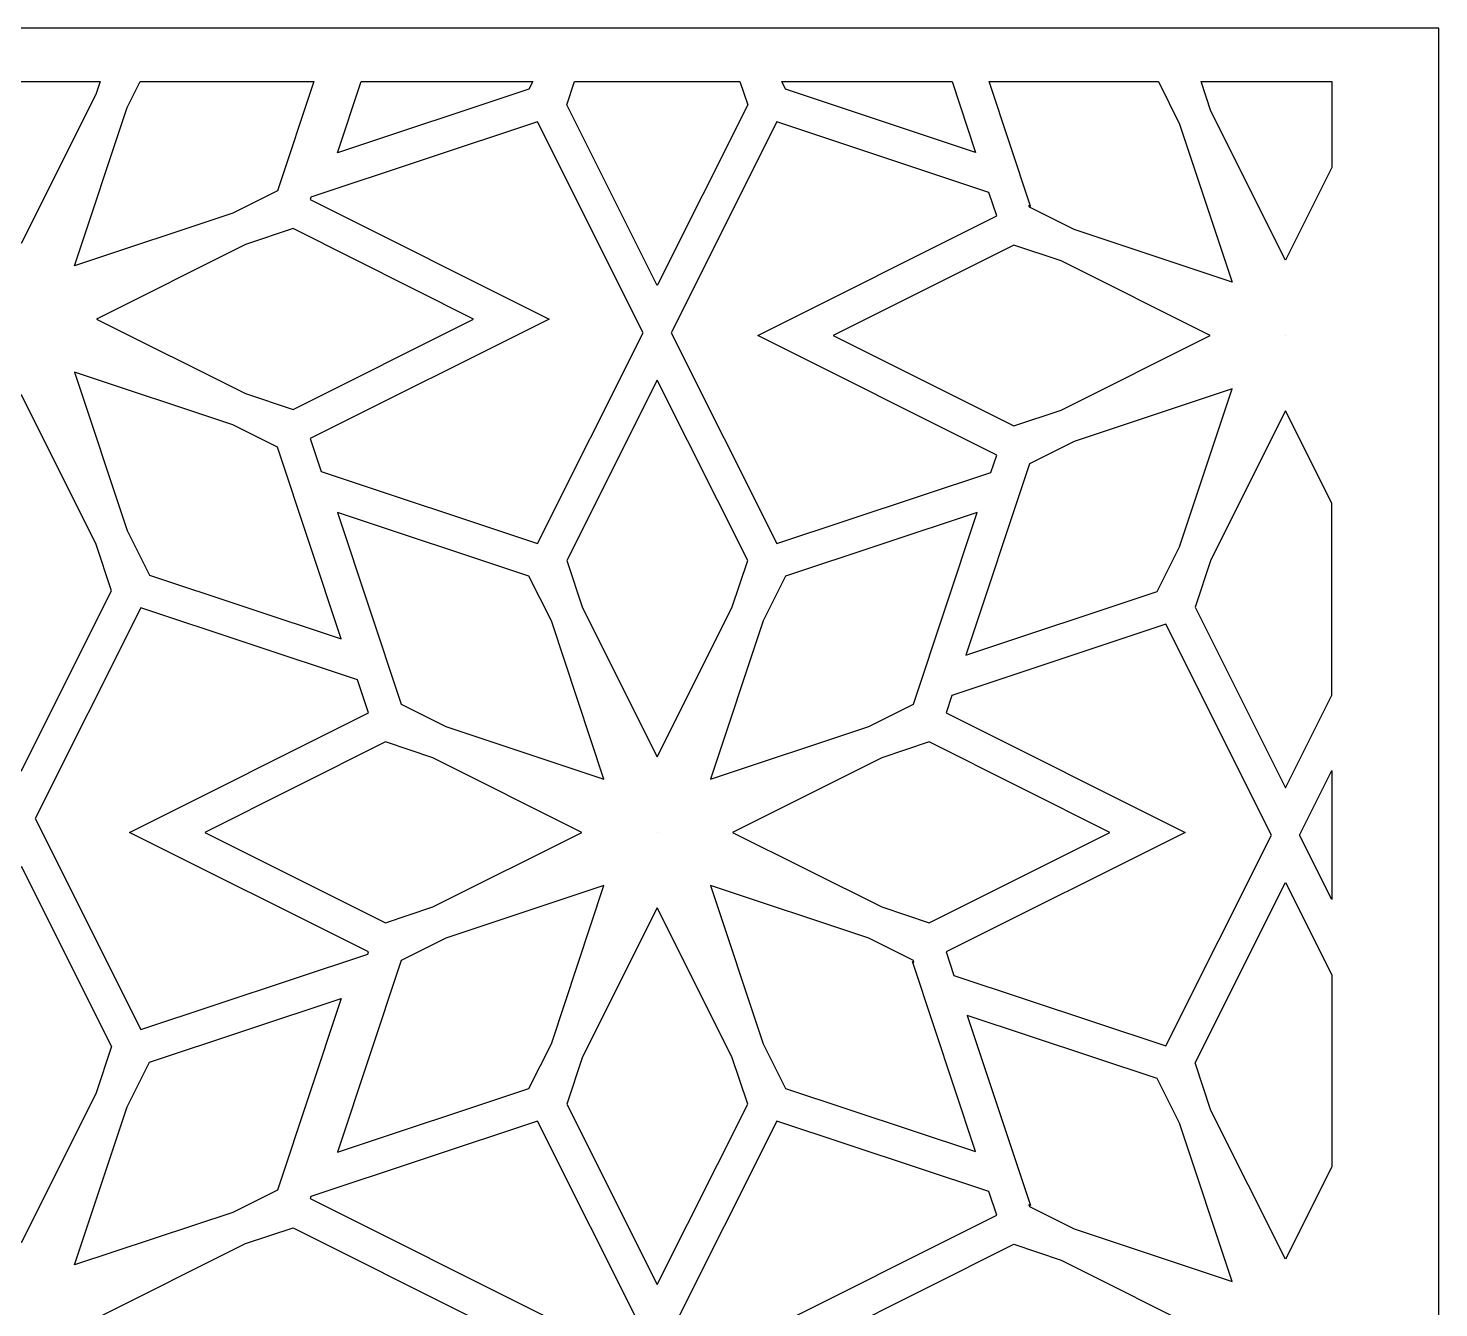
# Model space of a CAD drawing. Header units: centimetres. Extents: x -9.9 to 5.1, y -1.5 to 12.
# Drawn here: x 1.566 to 5.081, y 8.799 to 11.988 of the extents above; entities that cross this region are included whole.
import ezdxf

# ---------------------------------------------------------------- set-up
doc = ezdxf.new("R2010")
doc.units = ezdxf.units.CM
doc.header["$MEASUREMENT"] = 0
doc.layers.add('layer 1', color=7, linetype='Continuous')

msp = doc.modelspace()

# ---------------------------------------------------------------- linework, layer by layer
at = {"layer": 'layer 1', "color": 242}
for points, knots in [([(-1.97527, -1.50302), (-1.97527, -1.50302), (-1.97527, -1.40247), (-1.97527, -1.40247), (-1.97527, -1.40247), (-1.97527, -1.40247), (-1.97527, -1.28287), (-1.97527, -1.28287), (-1.97527, -1.28287), (-1.97527, -1.28287), (-1.97527, -1.09513), (-1.97527, -1.09513), (-1.97527, -1.09513), (-1.97527, -1.09513), (-1.97527, -0.97553), (-1.97527, -0.97553), (-1.97527, -0.97553), (-1.97527, -0.97553), (-1.97527, -0.53225), (-1.97527, -0.53225), (-1.97527, -0.53225), (-1.97527, -0.53225), (-1.97527, -0.4436), (-1.97527, -0.4436), (-1.97527, -0.4436), (-1.97527, -0.4436), (-1.97527, 0.00048), (-1.97527, 0.00048), (-1.97527, 0.00048), (-1.97527, 0.00048), (-1.97527, 0.12554), (-1.97527, 0.12554), (-1.97527, 0.12554), (-1.97527, 0.12554), (-1.97527, 0.55598), (-1.97527, 0.55598), (-1.97527, 0.55598), (-1.97527, 0.55598), (-1.97527, 0.64463), (-1.97527, 0.64463), (-1.97527, 0.64463), (-1.97527, 0.64463), (-1.97527, 1.08791), (-1.97527, 1.08791), (-1.97527, 1.08791), (-1.97527, 1.08791), (-1.97527, 1.20751), (-1.97527, 1.20751), (-1.97527, 1.20751), (-1.97527, 1.20751), (-1.97527, 1.39525), (-1.97527, 1.39525), (-1.97527, 1.39525), (-1.97527, 1.39525), (-1.97527, 1.51485), (-1.97527, 1.51485), (-1.97527, 1.51485), (-1.97527, 1.51485), (-1.97527, 1.95812), (-1.97527, 1.95812), (-1.97527, 1.95812), (-1.97527, 1.95812), (-1.97527, 2.04678), (-1.97527, 2.04678), (-1.97527, 2.04678), (-1.97527, 2.04678), (-1.97527, 2.49085), (-1.97527, 2.49085), (-1.97527, 2.49085), (-1.97527, 2.49085), (-1.97527, 2.61591), (-1.97527, 2.61591), (-1.97527, 2.61591), (-1.97527, 2.61591), (-1.97527, 3.04637), (-1.97527, 3.04637), (-1.97527, 3.04637), (-1.97527, 3.04637), (-1.97527, 3.13502), (-1.97527, 3.13502), (-1.97527, 3.13502), (-1.97527, 3.13502), (-1.97527, 3.5783), (-1.97527, 3.5783), (-1.97527, 3.5783), (-1.97527, 3.5783), (-1.97527, 3.6979), (-1.97527, 3.6979), (-1.97527, 3.6979), (-1.97527, 3.6979), (-1.97527, 3.88564), (-1.97527, 3.88564), (-1.97527, 3.88564), (-1.97527, 3.88564), (-1.97527, 4.00523), (-1.97527, 4.00523), (-1.97527, 4.00523), (-1.97527, 4.00523), (-1.97527, 4.44851), (-1.97527, 4.44851), (-1.97527, 4.44851), (-1.97527, 4.44851), (-1.97527, 4.53717), (-1.97527, 4.53717), (-1.97527, 4.53717), (-1.97527, 4.53717), (-1.97527, 4.98124), (-1.97527, 4.98124), (-1.97527, 4.98124), (-1.97527, 4.98124), (-1.97527, 5.10631), (-1.97527, 5.10631), (-1.97527, 5.10631), (-1.97527, 5.10631), (-1.97527, 5.53674), (-1.97527, 5.53674), (-1.97527, 5.53674), (-1.97527, 5.53674), (-1.97527, 5.6254), (-1.97527, 5.6254), (-1.97527, 5.6254), (-1.97527, 5.6254), (-1.97527, 6.06868), (-1.97527, 6.06868), (-1.97527, 6.06868), (-1.97527, 6.06868), (-1.97527, 6.18827), (-1.97527, 6.18827), (-1.97527, 6.18827), (-1.97527, 6.18827), (-1.97527, 6.37601), (-1.97527, 6.37601), (-1.97527, 6.37601), (-1.97527, 6.37601), (-1.97527, 6.49561), (-1.97527, 6.49561), (-1.97527, 6.49561), (-1.97527, 6.49561), (-1.97527, 6.93889), (-1.97527, 6.93889), (-1.97527, 6.93889), (-1.97527, 6.93889), (-1.97527, 7.02755), (-1.97527, 7.02755), (-1.97527, 7.02755), (-1.97527, 7.02755), (-1.97527, 7.47161), (-1.97527, 7.47161), (-1.97527, 7.47161), (-1.97527, 7.47161), (-1.97527, 7.59668), (-1.97527, 7.59668), (-1.97527, 7.59668), (-1.97527, 7.59668), (-1.97527, 8.02713), (-1.97527, 8.02713), (-1.97527, 8.02713), (-1.97527, 8.02713), (-1.97527, 8.11579), (-1.97527, 8.11579), (-1.97527, 8.11579), (-1.97527, 8.11579), (-1.97527, 8.55907), (-1.97527, 8.55907), (-1.97527, 8.55907), (-1.97527, 8.55907), (-1.97527, 8.67866), (-1.97527, 8.67866), (-1.97527, 8.67866), (-1.97527, 8.67866), (-1.97527, 8.8664), (-1.97527, 8.8664), (-1.97527, 8.8664), (-1.97527, 8.8664), (-1.97527, 8.986), (-1.97527, 8.986), (-1.97527, 8.986), (-1.97527, 8.986), (-1.97527, 9.42928), (-1.97527, 9.42928), (-1.97527, 9.42928), (-1.97527, 9.42928), (-1.97527, 9.51794), (-1.97527, 9.51794), (-1.97527, 9.51794), (-1.97527, 9.51794), (-1.97527, 9.96201), (-1.97527, 9.96201), (-1.97527, 9.96201), (-1.97527, 9.96201), (-1.97527, 10.08707), (-1.97527, 10.08707), (-1.97527, 10.08707), (-1.97527, 10.08707), (-1.97527, 10.51751), (-1.97527, 10.51751), (-1.97527, 10.51751), (-1.97527, 10.51751), (-1.97527, 10.60617), (-1.97527, 10.60617), (-1.97527, 10.60617), (-1.97527, 10.60617), (-1.97527, 11.04944), (-1.97527, 11.04944), (-1.97527, 11.04944), (-1.97527, 11.04944), (-1.97527, 11.16904), (-1.97527, 11.16904), (-1.97527, 11.16904), (-1.97527, 11.16904), (-1.97527, 11.35678), (-1.97527, 11.35678), (-1.97527, 11.35678), (-1.97527, 11.35678), (-1.97527, 11.47638), (-1.97527, 11.47638), (-1.97527, 11.47638), (-1.97527, 11.47638), (-1.97527, 11.91966), (-1.97527, 11.91966), (-1.97527, 11.91966), (-1.97527, 11.91966), (-1.97527, 11.9877), (-1.97527, 11.9877), (-1.97527, 11.9877), (-1.97527, 11.9877), (5.08074, 11.9877), (5.08074, 11.9877), (5.08074, 11.9877), (5.08074, 11.9877), (5.08074, 11.96951), (5.08074, 11.96951), (5.08074, 11.96951), (5.08074, 11.96951), (5.08074, 11.88086), (5.08074, 11.88086), (5.08074, 11.88086), (5.08074, 11.88086), (5.08074, 11.43758), (5.08074, 11.43758), (5.08074, 11.43758), (5.08074, 11.43758), (5.08074, 11.31906), (5.08074, 11.31906), (5.08074, 11.31906), (5.08074, 11.31906), (5.08074, 11.1249), (5.08074, 11.1249), (5.08074, 11.1249), (5.08074, 11.1249), (5.08074, 11.00638), (5.08074, 11.00638), (5.08074, 11.00638), (5.08074, 11.00638), (5.08074, 10.56311), (5.08074, 10.56311), (5.08074, 10.56311), (5.08074, 10.56311), (5.08074, 10.47445), (5.08074, 10.47445), (5.08074, 10.47445), (5.08074, 10.47445), (5.08074, 10.04616), (5.08074, 10.04616), (5.08074, 10.04616), (5.08074, 10.04616), (5.08074, 9.92103), (5.08074, 9.92103), (5.08074, 9.92103), (5.08074, 9.92103), (5.08074, 9.47912), (5.08074, 9.47912), (5.08074, 9.47912), (5.08074, 9.47912), (5.08074, 9.39046), (5.08074, 9.39046), (5.08074, 9.39046), (5.08074, 9.39046), (5.08074, 8.94719), (5.08074, 8.94719), (5.08074, 8.94719), (5.08074, 8.94719), (5.08074, 8.82867), (5.08074, 8.82867), (5.08074, 8.82867), (5.08074, 8.82867), (5.08074, 8.63451), (5.08074, 8.63451), (5.08074, 8.63451), (5.08074, 8.63451), (5.08074, 8.51599), (5.08074, 8.51599), (5.08074, 8.51599), (5.08074, 8.51599), (5.08074, 8.07271), (5.08074, 8.07271), (5.08074, 8.07271), (5.08074, 8.07271), (5.08074, 7.98406), (5.08074, 7.98406), (5.08074, 7.98406), (5.08074, 7.98406), (5.08074, 7.55579), (5.08074, 7.55579), (5.08074, 7.55579), (5.08074, 7.55579), (5.08074, 7.43065), (5.08074, 7.43065), (5.08074, 7.43065), (5.08074, 7.43065), (5.08074, 6.98874), (5.08074, 6.98874), (5.08074, 6.98874), (5.08074, 6.98874), (5.08074, 6.90009), (5.08074, 6.90009), (5.08074, 6.90009), (5.08074, 6.90009), (5.08074, 6.45681), (5.08074, 6.45681), (5.08074, 6.45681), (5.08074, 6.45681), (5.08074, 6.33829), (5.08074, 6.33829), (5.08074, 6.33829), (5.08074, 6.33829), (5.08074, 6.14413), (5.08074, 6.14413), (5.08074, 6.14413), (5.08074, 6.14413), (5.08074, 6.02561), (5.08074, 6.02561), (5.08074, 6.02561), (5.08074, 6.02561), (5.08074, 5.58234), (5.08074, 5.58234), (5.08074, 5.58234), (5.08074, 5.58234), (5.08074, 5.49368), (5.08074, 5.49368), (5.08074, 5.49368), (5.08074, 5.49368), (5.08074, 5.0654), (5.08074, 5.0654), (5.08074, 5.0654), (5.08074, 5.0654), (5.08074, 4.94026), (5.08074, 4.94026), (5.08074, 4.94026), (5.08074, 4.94026), (5.08074, 4.49835), (5.08074, 4.49835), (5.08074, 4.49835), (5.08074, 4.49835), (5.08074, 4.4097), (5.08074, 4.4097), (5.08074, 4.4097), (5.08074, 4.4097), (5.08074, 3.96642), (5.08074, 3.96642), (5.08074, 3.96642), (5.08074, 3.96642), (5.08074, 3.8479), (5.08074, 3.8479), (5.08074, 3.8479), (5.08074, 3.8479), (5.08074, 3.65375), (5.08074, 3.65375), (5.08074, 3.65375), (5.08074, 3.65375), (5.08074, 3.53523), (5.08074, 3.53523), (5.08074, 3.53523), (5.08074, 3.53523), (5.08074, 3.09195), (5.08074, 3.09195), (5.08074, 3.09195), (5.08074, 3.09195), (5.08074, 3.00329), (5.08074, 3.00329), (5.08074, 3.00329), (5.08074, 3.00329), (5.08074, 2.57502), (5.08074, 2.57502), (5.08074, 2.57502), (5.08074, 2.57502), (5.08074, 2.44988), (5.08074, 2.44988), (5.08074, 2.44988), (5.08074, 2.44988), (5.08074, 2.00798), (5.08074, 2.00798), (5.08074, 2.00798), (5.08074, 2.00798), (5.08074, 1.91932), (5.08074, 1.91932), (5.08074, 1.91932), (5.08074, 1.91932), (5.08074, 1.47604), (5.08074, 1.47604), (5.08074, 1.47604), (5.08074, 1.47604), (5.08074, 1.35752), (5.08074, 1.35752), (5.08074, 1.35752), (5.08074, 1.35752), (5.08074, 1.16337), (5.08074, 1.16337), (5.08074, 1.16337), (5.08074, 1.16337), (5.08074, 1.04485), (5.08074, 1.04485), (5.08074, 1.04485), (5.08074, 1.04485), (5.08074, 0.60157), (5.08074, 0.60157), (5.08074, 0.60157), (5.08074, 0.60157), (5.08074, 0.51291), (5.08074, 0.51291), (5.08074, 0.51291), (5.08074, 0.51291), (5.08074, 0.08463), (5.08074, 0.08463), (5.08074, 0.08463), (5.08074, 0.08463), (5.08074, -0.04051), (5.08074, -0.04051), (5.08074, -0.04051), (5.08074, -0.04051), (5.08074, -0.48241), (5.08074, -0.48241), (5.08074, -0.48241), (5.08074, -0.48241), (5.08074, -0.57107), (5.08074, -0.57107), (5.08074, -0.57107), (5.08074, -0.57107), (5.08074, -1.01435), (5.08074, -1.01435), (5.08074, -1.01435), (5.08074, -1.01435), (5.08074, -1.13286), (5.08074, -1.13286), (5.08074, -1.13286), (5.08074, -1.13286), (5.08074, -1.32702), (5.08074, -1.32702), (5.08074, -1.32702), (5.08074, -1.32702), (5.08074, -1.44554), (5.08074, -1.44554), (5.08074, -1.44554), (5.08074, -1.44554), (5.08074, -1.50302), (5.08074, -1.50302), (5.08074, -1.50302), (5.08074, -1.50302), (-1.97527, -1.50302), (-1.97527, -1.50302)], [0, 0, 0, 0, 0.0086207, 0.0086207, 0.0086207, 0.0086207, 0.0172414, 0.0172414, 0.0172414, 0.0172414, 0.0258621, 0.0258621, 0.0258621, 0.0258621, 0.0344828, 0.0344828, 0.0344828, 0.0344828, 0.0431034, 0.0431034, 0.0431034, 0.0431034, 0.0517241, 0.0517241, 0.0517241, 0.0517241, 0.0603448, 0.0603448, 0.0603448, 0.0603448, 0.0689655, 0.0689655, 0.0689655, 0.0689655, 0.0775862, 0.0775862, 0.0775862, 0.0775862, 0.0862069, 0.0862069, 0.0862069, 0.0862069, 0.0948276, 0.0948276, 0.0948276, 0.0948276, 0.1034483, 0.1034483, 0.1034483, 0.1034483, 0.112069, 0.112069, 0.112069, 0.112069, 0.1206897, 0.1206897, 0.1206897, 0.1206897, 0.1293103, 0.1293103, 0.1293103, 0.1293103, 0.137931, 0.137931, 0.137931, 0.137931, 0.1465517, 0.1465517, 0.1465517, 0.1465517, 0.1551724, 0.1551724, 0.1551724, 0.1551724, 0.1637931, 0.1637931, 0.1637931, 0.1637931, 0.1724138, 0.1724138, 0.1724138, 0.1724138, 0.1810345, 0.1810345, 0.1810345, 0.1810345, 0.1896552, 0.1896552, 0.1896552, 0.1896552, 0.1982759, 0.1982759, 0.1982759, 0.1982759, 0.2068966, 0.2068966, 0.2068966, 0.2068966, 0.2155172, 0.2155172, 0.2155172, 0.2155172, 0.2241379, 0.2241379, 0.2241379, 0.2241379, 0.2327586, 0.2327586, 0.2327586, 0.2327586, 0.2413793, 0.2413793, 0.2413793, 0.2413793, 0.25, 0.25, 0.25, 0.25, 0.2586207, 0.2586207, 0.2586207, 0.2586207, 0.2672414, 0.2672414, 0.2672414, 0.2672414, 0.2758621, 0.2758621, 0.2758621, 0.2758621, 0.2844828, 0.2844828, 0.2844828, 0.2844828, 0.2931034, 0.2931034, 0.2931034, 0.2931034, 0.3017241, 0.3017241, 0.3017241, 0.3017241, 0.3103448, 0.3103448, 0.3103448, 0.3103448, 0.3189655, 0.3189655, 0.3189655, 0.3189655, 0.3275862, 0.3275862, 0.3275862, 0.3275862, 0.3362069, 0.3362069, 0.3362069, 0.3362069, 0.3448276, 0.3448276, 0.3448276, 0.3448276, 0.3534483, 0.3534483, 0.3534483, 0.3534483, 0.362069, 0.362069, 0.362069, 0.362069, 0.3706897, 0.3706897, 0.3706897, 0.3706897, 0.3793103, 0.3793103, 0.3793103, 0.3793103, 0.387931, 0.387931, 0.387931, 0.387931, 0.3965517, 0.3965517, 0.3965517, 0.3965517, 0.4051724, 0.4051724, 0.4051724, 0.4051724, 0.4137931, 0.4137931, 0.4137931, 0.4137931, 0.4224138, 0.4224138, 0.4224138, 0.4224138, 0.4310345, 0.4310345, 0.4310345, 0.4310345, 0.4396552, 0.4396552, 0.4396552, 0.4396552, 0.4482759, 0.4482759, 0.4482759, 0.4482759, 0.4568966, 0.4568966, 0.4568966, 0.4568966, 0.4655172, 0.4655172, 0.4655172, 0.4655172, 0.4741379, 0.4741379, 0.4741379, 0.4741379, 0.4827586, 0.4827586, 0.4827586, 0.4827586, 0.4913793, 0.4913793, 0.4913793, 0.4913793, 0.5, 0.5, 0.5, 0.5, 0.5086207, 0.5086207, 0.5086207, 0.5086207, 0.5172414, 0.5172414, 0.5172414, 0.5172414, 0.5258621, 0.5258621, 0.5258621, 0.5258621, 0.5344828, 0.5344828, 0.5344828, 0.5344828, 0.5431034, 0.5431034, 0.5431034, 0.5431034, 0.5517241, 0.5517241, 0.5517241, 0.5517241, 0.5603448, 0.5603448, 0.5603448, 0.5603448, 0.5689655, 0.5689655, 0.5689655, 0.5689655, 0.5775862, 0.5775862, 0.5775862, 0.5775862, 0.5862069, 0.5862069, 0.5862069, 0.5862069, 0.5948276, 0.5948276, 0.5948276, 0.5948276, 0.6034483, 0.6034483, 0.6034483, 0.6034483, 0.612069, 0.612069, 0.612069, 0.612069, 0.6206897, 0.6206897, 0.6206897, 0.6206897, 0.6293103, 0.6293103, 0.6293103, 0.6293103, 0.637931, 0.637931, 0.637931, 0.637931, 0.6465517, 0.6465517, 0.6465517, 0.6465517, 0.6551724, 0.6551724, 0.6551724, 0.6551724, 0.6637931, 0.6637931, 0.6637931, 0.6637931, 0.6724138, 0.6724138, 0.6724138, 0.6724138, 0.6810345, 0.6810345, 0.6810345, 0.6810345, 0.6896552, 0.6896552, 0.6896552, 0.6896552, 0.6982759, 0.6982759, 0.6982759, 0.6982759, 0.7068966, 0.7068966, 0.7068966, 0.7068966, 0.7155172, 0.7155172, 0.7155172, 0.7155172, 0.7241379, 0.7241379, 0.7241379, 0.7241379, 0.7327586, 0.7327586, 0.7327586, 0.7327586, 0.7413793, 0.7413793, 0.7413793, 0.7413793, 0.75, 0.75, 0.75, 0.75, 0.7586207, 0.7586207, 0.7586207, 0.7586207, 0.7672414, 0.7672414, 0.7672414, 0.7672414, 0.7758621, 0.7758621, 0.7758621, 0.7758621, 0.7844828, 0.7844828, 0.7844828, 0.7844828, 0.7931034, 0.7931034, 0.7931034, 0.7931034, 0.8017241, 0.8017241, 0.8017241, 0.8017241, 0.8103448, 0.8103448, 0.8103448, 0.8103448, 0.8189655, 0.8189655, 0.8189655, 0.8189655, 0.8275862, 0.8275862, 0.8275862, 0.8275862, 0.8362069, 0.8362069, 0.8362069, 0.8362069, 0.8448276, 0.8448276, 0.8448276, 0.8448276, 0.8534483, 0.8534483, 0.8534483, 0.8534483, 0.862069, 0.862069, 0.862069, 0.862069, 0.8706897, 0.8706897, 0.8706897, 0.8706897, 0.8793103, 0.8793103, 0.8793103, 0.8793103, 0.887931, 0.887931, 0.887931, 0.887931, 0.8965517, 0.8965517, 0.8965517, 0.8965517, 0.9051724, 0.9051724, 0.9051724, 0.9051724, 0.9137931, 0.9137931, 0.9137931, 0.9137931, 0.9224138, 0.9224138, 0.9224138, 0.9224138, 0.9310345, 0.9310345, 0.9310345, 0.9310345, 0.9396552, 0.9396552, 0.9396552, 0.9396552, 0.9482759, 0.9482759, 0.9482759, 0.9482759, 0.9568966, 0.9568966, 0.9568966, 0.9568966, 0.9655172, 0.9655172, 0.9655172, 0.9655172, 0.9741379, 0.9741379, 0.9741379, 0.9741379, 0.9827586, 0.9827586, 0.9827586, 0.9827586, 1, 1, 1, 1]), ([(1.74571, 11.85457), (1.74571, 11.85457), (1.35217, 11.85457), (1.35217, 11.85457), (1.35217, 11.85457), (1.35217, 11.85457), (1.36298, 11.82207), (1.36298, 11.82207), (1.36298, 11.82207), (1.36298, 11.82207), (1.54894, 11.45077), (1.54894, 11.45077), (1.54894, 11.45077), (1.54894, 11.45077), (1.73491, 11.82208), (1.73491, 11.82208), (1.73491, 11.82208), (1.73491, 11.82208), (1.74571, 11.85457), (1.74571, 11.85457)], [0, 0, 0, 0, 0.1666667, 0.1666667, 0.1666667, 0.1666667, 0.3333333, 0.3333333, 0.3333333, 0.3333333, 0.5, 0.5, 0.5, 0.5, 0.6666667, 0.6666667, 0.6666667, 0.6666667, 1, 1, 1, 1]), ([(2.27765, 11.85457), (2.27765, 11.85457), (1.84527, 11.85457), (1.84527, 11.85457), (1.84527, 11.85457), (1.84527, 11.85457), (1.81283, 11.7898), (1.81283, 11.7898), (1.81283, 11.7898), (1.81283, 11.7898), (1.68178, 11.39575), (1.68178, 11.39575), (1.68178, 11.39575), (1.68178, 11.39575), (2.07584, 11.52681), (2.07584, 11.52681), (2.07584, 11.52681), (2.07584, 11.52681), (2.18719, 11.58258), (2.18719, 11.58258), (2.18719, 11.58258), (2.18719, 11.58258), (2.27765, 11.85457), (2.27765, 11.85457)], [0, 0, 0, 0, 0.1428571, 0.1428571, 0.1428571, 0.1428571, 0.2857143, 0.2857143, 0.2857143, 0.2857143, 0.4285714, 0.4285714, 0.4285714, 0.4285714, 0.5714286, 0.5714286, 0.5714286, 0.5714286, 0.7142857, 0.7142857, 0.7142857, 0.7142857, 1, 1, 1, 1]), ([(2.8234, 11.85457), (2.8234, 11.85457), (2.3957, 11.85457), (2.3957, 11.85457), (2.3957, 11.85457), (2.3957, 11.85457), (2.33664, 11.67698), (2.33664, 11.67698), (2.33664, 11.67698), (2.33664, 11.67698), (2.81397, 11.83574), (2.81397, 11.83574), (2.81397, 11.83574), (2.81397, 11.83574), (2.8234, 11.85457), (2.8234, 11.85457)], [0, 0, 0, 0, 0.2, 0.2, 0.2, 0.2, 0.4, 0.4, 0.4, 0.4, 0.6, 0.6, 0.6, 0.6, 1, 1, 1, 1]), ([(3.33964, 11.85457), (3.33964, 11.85457), (2.92763, 11.85457), (2.92763, 11.85457), (2.92763, 11.85457), (2.92763, 11.85457), (2.90836, 11.79663), (2.90836, 11.79663), (2.90836, 11.79663), (2.90836, 11.79663), (3.13363, 11.34685), (3.13363, 11.34685), (3.13363, 11.34685), (3.13363, 11.34685), (3.35891, 11.79664), (3.35891, 11.79664), (3.35891, 11.79664), (3.35891, 11.79664), (3.33964, 11.85457), (3.33964, 11.85457)], [0, 0, 0, 0, 0.1666667, 0.1666667, 0.1666667, 0.1666667, 0.3333333, 0.3333333, 0.3333333, 0.3333333, 0.5, 0.5, 0.5, 0.5, 0.6666667, 0.6666667, 0.6666667, 0.6666667, 1, 1, 1, 1]), ([(3.86807, 11.85457), (3.86807, 11.85457), (3.44387, 11.85457), (3.44387, 11.85457), (3.44387, 11.85457), (3.44387, 11.85457), (3.4533, 11.83573), (3.4533, 11.83573), (3.4533, 11.83573), (3.4533, 11.83573), (3.9267, 11.67829), (3.9267, 11.67829), (3.9267, 11.67829), (3.9267, 11.67829), (3.86807, 11.85457), (3.86807, 11.85457)], [0, 0, 0, 0, 0.2, 0.2, 0.2, 0.2, 0.4, 0.4, 0.4, 0.4, 0.6, 0.6, 0.6, 0.6, 1, 1, 1, 1]), ([(4.38222, 11.85457), (4.38222, 11.85457), (3.96023, 11.85457), (3.96023, 11.85457), (3.96023, 11.85457), (3.96023, 11.85457), (4.06347, 11.54415), (4.06347, 11.54415), (4.06347, 11.54415), (4.06347, 11.54415), (4.05953, 11.54546), (4.05953, 11.54546), (4.05953, 11.54546), (4.05953, 11.54546), (4.0608, 11.54164), (4.0608, 11.54164), (4.0608, 11.54164), (4.0608, 11.54164), (4.17217, 11.48586), (4.17217, 11.48586), (4.17217, 11.48586), (4.17217, 11.48586), (4.56622, 11.35481), (4.56622, 11.35481), (4.56622, 11.35481), (4.56622, 11.35481), (4.43516, 11.74887), (4.43516, 11.74887), (4.43516, 11.74887), (4.43516, 11.74887), (4.38222, 11.85457), (4.38222, 11.85457)], [0, 0, 0, 0, 0.1111111, 0.1111111, 0.1111111, 0.1111111, 0.2222222, 0.2222222, 0.2222222, 0.2222222, 0.3333333, 0.3333333, 0.3333333, 0.3333333, 0.4444444, 0.4444444, 0.4444444, 0.4444444, 0.5555556, 0.5555556, 0.5555556, 0.5555556, 0.6666667, 0.6666667, 0.6666667, 0.6666667, 0.7777778, 0.7777778, 0.7777778, 0.7777778, 1, 1, 1, 1]), ([(4.81447, 11.85457), (4.81447, 11.85457), (4.48866, 11.85457), (4.48866, 11.85457), (4.48866, 11.85457), (4.48866, 11.85457), (4.51308, 11.78113), (4.51308, 11.78113), (4.51308, 11.78113), (4.51308, 11.78113), (4.69905, 11.40983), (4.69905, 11.40983), (4.69905, 11.40983), (4.69905, 11.40983), (4.81447, 11.64029), (4.81447, 11.64029), (4.81447, 11.64029), (4.81447, 11.64029), (4.81447, 11.85457), (4.81447, 11.85457)], [0, 0, 0, 0, 0.1666667, 0.1666667, 0.1666667, 0.1666667, 0.3333333, 0.3333333, 0.3333333, 0.3333333, 0.5, 0.5, 0.5, 0.5, 0.6666667, 0.6666667, 0.6666667, 0.6666667, 1, 1, 1, 1]), ([(2.27043, 11.56631), (2.27043, 11.56631), (2.8355, 11.75424), (2.8355, 11.75424), (2.8355, 11.75424), (2.8355, 11.75424), (3.09868, 11.22879), (3.09868, 11.22879), (3.09868, 11.22879), (3.09868, 11.22879), (2.8355, 10.70334), (2.8355, 10.70334), (2.8355, 10.70334), (2.8355, 10.70334), (2.29597, 10.88278), (2.29597, 10.88278), (2.29597, 10.88278), (2.29597, 10.88278), (2.26869, 10.96479), (2.26869, 10.96479), (2.26869, 10.96479), (2.26869, 10.96479), (2.86393, 11.26292), (2.86393, 11.26292), (2.86393, 11.26292), (2.86393, 11.26292), (2.26868, 11.56105), (2.26868, 11.56105), (2.26868, 11.56105), (2.26868, 11.56105), (2.27043, 11.56631), (2.27043, 11.56631)], [0, 0, 0, 0, 0.1111111, 0.1111111, 0.1111111, 0.1111111, 0.2222222, 0.2222222, 0.2222222, 0.2222222, 0.3333333, 0.3333333, 0.3333333, 0.3333333, 0.4444444, 0.4444444, 0.4444444, 0.4444444, 0.5555556, 0.5555556, 0.5555556, 0.5555556, 0.6666667, 0.6666667, 0.6666667, 0.6666667, 0.7777778, 0.7777778, 0.7777778, 0.7777778, 1, 1, 1, 1]), ([(3.96495, 10.88067), (3.96495, 10.88067), (3.43176, 10.70335), (3.43176, 10.70335), (3.43176, 10.70335), (3.43176, 10.70335), (3.16859, 11.22879), (3.16859, 11.22879), (3.16859, 11.22879), (3.16859, 11.22879), (3.43176, 11.75424), (3.43176, 11.75424), (3.43176, 11.75424), (3.43176, 11.75424), (3.95985, 11.57861), (3.95985, 11.57861), (3.95985, 11.57861), (3.95985, 11.57861), (3.97931, 11.5201), (3.97931, 11.5201), (3.97931, 11.5201), (3.97931, 11.5201), (3.38406, 11.22197), (3.38406, 11.22197), (3.38406, 11.22197), (3.38406, 11.22197), (3.97931, 10.92384), (3.97931, 10.92384), (3.97931, 10.92384), (3.97931, 10.92384), (3.96495, 10.88067), (3.96495, 10.88067)], [0, 0, 0, 0, 0.1111111, 0.1111111, 0.1111111, 0.1111111, 0.2222222, 0.2222222, 0.2222222, 0.2222222, 0.3333333, 0.3333333, 0.3333333, 0.3333333, 0.4444444, 0.4444444, 0.4444444, 0.4444444, 0.5555556, 0.5555556, 0.5555556, 0.5555556, 0.6666667, 0.6666667, 0.6666667, 0.6666667, 0.7777778, 0.7777778, 0.7777778, 0.7777778, 1, 1, 1, 1]), ([(2.22629, 11.03764), (2.22629, 11.03764), (2.10811, 11.07695), (2.10811, 11.07695), (2.10811, 11.07695), (2.10811, 11.07695), (1.7368, 11.26292), (1.7368, 11.26292), (1.7368, 11.26292), (1.7368, 11.26292), (2.1081, 11.44888), (2.1081, 11.44888), (2.1081, 11.44888), (2.1081, 11.44888), (2.22629, 11.48819), (2.22629, 11.48819), (2.22629, 11.48819), (2.22629, 11.48819), (2.67608, 11.26292), (2.67608, 11.26292), (2.67608, 11.26292), (2.67608, 11.26292), (2.22629, 11.03764), (2.22629, 11.03764)], [0, 0, 0, 0, 0.1428571, 0.1428571, 0.1428571, 0.1428571, 0.2857143, 0.2857143, 0.2857143, 0.2857143, 0.4285714, 0.4285714, 0.4285714, 0.4285714, 0.5714286, 0.5714286, 0.5714286, 0.5714286, 0.7142857, 0.7142857, 0.7142857, 0.7142857, 1, 1, 1, 1]), ([(4.13989, 11.03601), (4.13989, 11.03601), (4.02171, 10.9967), (4.02171, 10.9967), (4.02171, 10.9967), (4.02171, 10.9967), (3.57192, 11.22197), (3.57192, 11.22197), (3.57192, 11.22197), (3.57192, 11.22197), (4.02171, 11.44725), (4.02171, 11.44725), (4.02171, 11.44725), (4.02171, 11.44725), (4.13989, 11.40794), (4.13989, 11.40794), (4.13989, 11.40794), (4.13989, 11.40794), (4.51119, 11.22197), (4.51119, 11.22197), (4.51119, 11.22197), (4.51119, 11.22197), (4.13989, 11.03601), (4.13989, 11.03601)], [0, 0, 0, 0, 0.1428571, 0.1428571, 0.1428571, 0.1428571, 0.2857143, 0.2857143, 0.2857143, 0.2857143, 0.4285714, 0.4285714, 0.4285714, 0.4285714, 0.5714286, 0.5714286, 0.5714286, 0.5714286, 0.7142857, 0.7142857, 0.7142857, 0.7142857, 1, 1, 1, 1]), ([(4.69904, 11.22197), (4.69904, 11.22197), (4.69905, 11.22197), (4.69905, 11.22197), (4.69905, 11.22197), (4.69905, 11.22197), (4.69904, 11.22198), (4.69904, 11.22198), (4.69904, 11.22198), (4.69904, 11.22198), (4.69904, 11.22198), (4.69904, 11.22198), (4.69904, 11.22198), (4.69904, 11.22198), (4.69904, 11.22199), (4.69904, 11.22199), (4.69904, 11.22199), (4.69904, 11.22199), (4.69904, 11.22198), (4.69904, 11.22198), (4.69904, 11.22198), (4.69904, 11.22198), (4.69905, 11.22199), (4.69905, 11.22199), (4.69905, 11.22199), (4.69905, 11.22199), (4.69905, 11.22198), (4.69905, 11.22198), (4.69905, 11.22198), (4.69905, 11.22198), (4.69906, 11.22198), (4.69906, 11.22198), (4.69906, 11.22198), (4.69906, 11.22198), (4.69905, 11.22198), (4.69905, 11.22198), (4.69905, 11.22198), (4.69905, 11.22198), (4.69906, 11.22197), (4.69906, 11.22197), (4.69906, 11.22197), (4.69906, 11.22197), (4.69905, 11.22198), (4.69905, 11.22198), (4.69905, 11.22198), (4.69905, 11.22198), (4.69906, 11.22197), (4.69906, 11.22197), (4.69906, 11.22197), (4.69906, 11.22197), (4.69905, 11.22198), (4.69905, 11.22198), (4.69905, 11.22198), (4.69905, 11.22198), (4.69905, 11.22197), (4.69905, 11.22197), (4.69905, 11.22197), (4.69905, 11.22197), (4.69905, 11.22197), (4.69905, 11.22197), (4.69905, 11.22197), (4.69905, 11.22197), (4.69904, 11.22197), (4.69904, 11.22197)], [0, 0, 0, 0, 0.0588235, 0.0588235, 0.0588235, 0.0588235, 0.1176471, 0.1176471, 0.1176471, 0.1176471, 0.1764706, 0.1764706, 0.1764706, 0.1764706, 0.2352941, 0.2352941, 0.2352941, 0.2352941, 0.2941176, 0.2941176, 0.2941176, 0.2941176, 0.3529412, 0.3529412, 0.3529412, 0.3529412, 0.4117647, 0.4117647, 0.4117647, 0.4117647, 0.4705882, 0.4705882, 0.4705882, 0.4705882, 0.5294118, 0.5294118, 0.5294118, 0.5294118, 0.5882353, 0.5882353, 0.5882353, 0.5882353, 0.6470588, 0.6470588, 0.6470588, 0.6470588, 0.7058824, 0.7058824, 0.7058824, 0.7058824, 0.7647059, 0.7647059, 0.7647059, 0.7647059, 0.8235294, 0.8235294, 0.8235294, 0.8235294, 0.8823529, 0.8823529, 0.8823529, 0.8823529, 1, 1, 1, 1]), ([(1.86861, 10.62467), (1.86861, 10.62467), (1.81284, 10.73603), (1.81284, 10.73603), (1.81284, 10.73603), (1.81284, 10.73603), (1.68178, 11.13008), (1.68178, 11.13008), (1.68178, 11.13008), (1.68178, 11.13008), (2.07583, 10.99903), (2.07583, 10.99903), (2.07583, 10.99903), (2.07583, 10.99903), (2.1872, 10.94325), (2.1872, 10.94325), (2.1872, 10.94325), (2.1872, 10.94325), (2.34595, 10.46592), (2.34595, 10.46592), (2.34595, 10.46592), (2.34595, 10.46592), (1.86861, 10.62467), (1.86861, 10.62467)], [0, 0, 0, 0, 0.1428571, 0.1428571, 0.1428571, 0.1428571, 0.2857143, 0.2857143, 0.2857143, 0.2857143, 0.4285714, 0.4285714, 0.4285714, 0.4285714, 0.5714286, 0.5714286, 0.5714286, 0.5714286, 0.7142857, 0.7142857, 0.7142857, 0.7142857, 1, 1, 1, 1]), ([(3.35891, 10.66094), (3.35891, 10.66094), (3.31961, 10.54276), (3.31961, 10.54276), (3.31961, 10.54276), (3.31961, 10.54276), (3.13364, 10.17145), (3.13364, 10.17145), (3.13364, 10.17145), (3.13364, 10.17145), (2.94767, 10.54276), (2.94767, 10.54276), (2.94767, 10.54276), (2.94767, 10.54276), (2.90836, 10.66095), (2.90836, 10.66095), (2.90836, 10.66095), (2.90836, 10.66095), (3.13363, 11.11073), (3.13363, 11.11073), (3.13363, 11.11073), (3.13363, 11.11073), (3.35891, 10.66094), (3.35891, 10.66094)], [0, 0, 0, 0, 0.1428571, 0.1428571, 0.1428571, 0.1428571, 0.2857143, 0.2857143, 0.2857143, 0.2857143, 0.4285714, 0.4285714, 0.4285714, 0.4285714, 0.5714286, 0.5714286, 0.5714286, 0.5714286, 0.7142857, 0.7142857, 0.7142857, 0.7142857, 1, 1, 1, 1]), ([(1.32367, 10.58557), (1.32367, 10.58557), (1.36298, 10.70375), (1.36298, 10.70375), (1.36298, 10.70375), (1.36298, 10.70375), (1.54895, 11.07506), (1.54895, 11.07506), (1.54895, 11.07506), (1.54895, 11.07506), (1.73491, 10.70376), (1.73491, 10.70376), (1.73491, 10.70376), (1.73491, 10.70376), (1.77422, 10.58557), (1.77422, 10.58557), (1.77422, 10.58557), (1.77422, 10.58557), (1.54895, 10.13578), (1.54895, 10.13578), (1.54895, 10.13578), (1.54895, 10.13578), (1.32367, 10.58557), (1.32367, 10.58557)], [0, 0, 0, 0, 0.1428571, 0.1428571, 0.1428571, 0.1428571, 0.2857143, 0.2857143, 0.2857143, 0.2857143, 0.4285714, 0.4285714, 0.4285714, 0.4285714, 0.5714286, 0.5714286, 0.5714286, 0.5714286, 0.7142857, 0.7142857, 0.7142857, 0.7142857, 1, 1, 1, 1]), ([(4.06081, 10.90231), (4.06081, 10.90231), (4.17216, 10.95808), (4.17216, 10.95808), (4.17216, 10.95808), (4.17216, 10.95808), (4.56622, 11.08914), (4.56622, 11.08914), (4.56622, 11.08914), (4.56622, 11.08914), (4.43516, 10.69509), (4.43516, 10.69509), (4.43516, 10.69509), (4.43516, 10.69509), (4.37939, 10.58373), (4.37939, 10.58373), (4.37939, 10.58373), (4.37939, 10.58373), (3.90205, 10.42497), (3.90205, 10.42497), (3.90205, 10.42497), (3.90205, 10.42497), (4.06081, 10.90231), (4.06081, 10.90231)], [0, 0, 0, 0, 0.1428571, 0.1428571, 0.1428571, 0.1428571, 0.2857143, 0.2857143, 0.2857143, 0.2857143, 0.4285714, 0.4285714, 0.4285714, 0.4285714, 0.5714286, 0.5714286, 0.5714286, 0.5714286, 0.7142857, 0.7142857, 0.7142857, 0.7142857, 1, 1, 1, 1]), ([(4.47378, 10.54463), (4.47378, 10.54463), (4.51309, 10.66281), (4.51309, 10.66281), (4.51309, 10.66281), (4.51309, 10.66281), (4.69905, 11.03412), (4.69905, 11.03412), (4.69905, 11.03412), (4.69905, 11.03412), (4.81447, 10.80368), (4.81447, 10.80368), (4.81447, 10.80368), (4.81447, 10.80368), (4.81447, 10.32529), (4.81447, 10.32529), (4.81447, 10.32529), (4.81447, 10.32529), (4.69905, 10.09485), (4.69905, 10.09485), (4.69905, 10.09485), (4.69905, 10.09485), (4.47378, 10.54463), (4.47378, 10.54463)], [0, 0, 0, 0, 0.1428571, 0.1428571, 0.1428571, 0.1428571, 0.2857143, 0.2857143, 0.2857143, 0.2857143, 0.4285714, 0.4285714, 0.4285714, 0.4285714, 0.5714286, 0.5714286, 0.5714286, 0.5714286, 0.7142857, 0.7142857, 0.7142857, 0.7142857, 1, 1, 1, 1]), ([(2.81397, 10.62184), (2.81397, 10.62184), (2.86975, 10.51049), (2.86975, 10.51049), (2.86975, 10.51049), (2.86975, 10.51049), (3.0008, 10.11643), (3.0008, 10.11643), (3.0008, 10.11643), (3.0008, 10.11643), (2.60675, 10.24748), (2.60675, 10.24748), (2.60675, 10.24748), (2.60675, 10.24748), (2.49539, 10.30326), (2.49539, 10.30326), (2.49539, 10.30326), (2.49539, 10.30326), (2.33664, 10.7806), (2.33664, 10.7806), (2.33664, 10.7806), (2.33664, 10.7806), (2.81397, 10.62184), (2.81397, 10.62184)], [0, 0, 0, 0, 0.1428571, 0.1428571, 0.1428571, 0.1428571, 0.2857143, 0.2857143, 0.2857143, 0.2857143, 0.4285714, 0.4285714, 0.4285714, 0.4285714, 0.5714286, 0.5714286, 0.5714286, 0.5714286, 0.7142857, 0.7142857, 0.7142857, 0.7142857, 1, 1, 1, 1]), ([(3.77189, 10.30327), (3.77189, 10.30327), (3.66053, 10.24749), (3.66053, 10.24749), (3.66053, 10.24749), (3.66053, 10.24749), (3.26647, 10.11644), (3.26647, 10.11644), (3.26647, 10.11644), (3.26647, 10.11644), (3.39752, 10.51049), (3.39752, 10.51049), (3.39752, 10.51049), (3.39752, 10.51049), (3.4533, 10.62185), (3.4533, 10.62185), (3.4533, 10.62185), (3.4533, 10.62185), (3.93064, 10.7806), (3.93064, 10.7806), (3.93064, 10.7806), (3.93064, 10.7806), (3.77189, 10.30327), (3.77189, 10.30327)], [0, 0, 0, 0, 0.1428571, 0.1428571, 0.1428571, 0.1428571, 0.2857143, 0.2857143, 0.2857143, 0.2857143, 0.4285714, 0.4285714, 0.4285714, 0.4285714, 0.5714286, 0.5714286, 0.5714286, 0.5714286, 0.7142857, 0.7142857, 0.7142857, 0.7142857, 1, 1, 1, 1]), ([(2.38662, 10.36373), (2.38662, 10.36373), (2.41389, 10.28172), (2.41389, 10.28172), (2.41389, 10.28172), (2.41389, 10.28172), (1.81865, 9.9836), (1.81865, 9.9836), (1.81865, 9.9836), (1.81865, 9.9836), (2.4139, 9.68547), (2.4139, 9.68547), (2.4139, 9.68547), (2.4139, 9.68547), (2.41215, 9.6802), (2.41215, 9.6802), (2.41215, 9.6802), (2.41215, 9.6802), (1.84708, 9.49227), (1.84708, 9.49227), (1.84708, 9.49227), (1.84708, 9.49227), (1.58391, 10.01772), (1.58391, 10.01772), (1.58391, 10.01772), (1.58391, 10.01772), (1.84708, 10.54317), (1.84708, 10.54317), (1.84708, 10.54317), (1.84708, 10.54317), (2.38662, 10.36373), (2.38662, 10.36373)], [0, 0, 0, 0, 0.1111111, 0.1111111, 0.1111111, 0.1111111, 0.2222222, 0.2222222, 0.2222222, 0.2222222, 0.3333333, 0.3333333, 0.3333333, 0.3333333, 0.4444444, 0.4444444, 0.4444444, 0.4444444, 0.5555556, 0.5555556, 0.5555556, 0.5555556, 0.6666667, 0.6666667, 0.6666667, 0.6666667, 0.7777778, 0.7777778, 0.7777778, 0.7777778, 1, 1, 1, 1]), ([(3.87284, 9.62697), (3.87284, 9.62697), (3.85338, 9.68548), (3.85338, 9.68548), (3.85338, 9.68548), (3.85338, 9.68548), (4.44862, 9.9836), (4.44862, 9.9836), (4.44862, 9.9836), (4.44862, 9.9836), (3.85338, 10.28174), (3.85338, 10.28174), (3.85338, 10.28174), (3.85338, 10.28174), (3.86774, 10.32491), (3.86774, 10.32491), (3.86774, 10.32491), (3.86774, 10.32491), (4.40093, 10.50223), (4.40093, 10.50223), (4.40093, 10.50223), (4.40093, 10.50223), (4.6641, 9.97678), (4.6641, 9.97678), (4.6641, 9.97678), (4.6641, 9.97678), (4.40093, 9.45134), (4.40093, 9.45134), (4.40093, 9.45134), (4.40093, 9.45134), (3.87284, 9.62697), (3.87284, 9.62697)], [0, 0, 0, 0, 0.1111111, 0.1111111, 0.1111111, 0.1111111, 0.2222222, 0.2222222, 0.2222222, 0.2222222, 0.3333333, 0.3333333, 0.3333333, 0.3333333, 0.4444444, 0.4444444, 0.4444444, 0.4444444, 0.5555556, 0.5555556, 0.5555556, 0.5555556, 0.6666667, 0.6666667, 0.6666667, 0.6666667, 0.7777778, 0.7777778, 0.7777778, 0.7777778, 1, 1, 1, 1]), ([(2.57448, 9.79764), (2.57448, 9.79764), (2.45629, 9.75832), (2.45629, 9.75832), (2.45629, 9.75832), (2.45629, 9.75832), (2.00651, 9.9836), (2.00651, 9.9836), (2.00651, 9.9836), (2.00651, 9.9836), (2.45629, 10.20887), (2.45629, 10.20887), (2.45629, 10.20887), (2.45629, 10.20887), (2.57447, 10.16956), (2.57447, 10.16956), (2.57447, 10.16956), (2.57447, 10.16956), (2.94578, 9.9836), (2.94578, 9.9836), (2.94578, 9.9836), (2.94578, 9.9836), (2.57448, 9.79764), (2.57448, 9.79764)], [0, 0, 0, 0, 0.1428571, 0.1428571, 0.1428571, 0.1428571, 0.2857143, 0.2857143, 0.2857143, 0.2857143, 0.4285714, 0.4285714, 0.4285714, 0.4285714, 0.5714286, 0.5714286, 0.5714286, 0.5714286, 0.7142857, 0.7142857, 0.7142857, 0.7142857, 1, 1, 1, 1]), ([(3.81098, 9.75833), (3.81098, 9.75833), (3.6928, 9.79764), (3.6928, 9.79764), (3.6928, 9.79764), (3.6928, 9.79764), (3.3215, 9.9836), (3.3215, 9.9836), (3.3215, 9.9836), (3.3215, 9.9836), (3.6928, 10.16957), (3.6928, 10.16957), (3.6928, 10.16957), (3.6928, 10.16957), (3.81098, 10.20887), (3.81098, 10.20887), (3.81098, 10.20887), (3.81098, 10.20887), (4.26077, 9.9836), (4.26077, 9.9836), (4.26077, 9.9836), (4.26077, 9.9836), (3.81098, 9.75833), (3.81098, 9.75833)], [0, 0, 0, 0, 0.1428571, 0.1428571, 0.1428571, 0.1428571, 0.2857143, 0.2857143, 0.2857143, 0.2857143, 0.4285714, 0.4285714, 0.4285714, 0.4285714, 0.5714286, 0.5714286, 0.5714286, 0.5714286, 0.7142857, 0.7142857, 0.7142857, 0.7142857, 1, 1, 1, 1]), ([(4.81447, 10.13743), (4.81447, 10.13743), (4.73401, 9.97678), (4.73401, 9.97678), (4.73401, 9.97678), (4.73401, 9.97678), (4.81447, 9.81613), (4.81447, 9.81613), (4.81447, 9.81613), (4.81447, 9.81613), (4.81447, 10.13743), (4.81447, 10.13743)], [0, 0, 0, 0, 0.25, 0.25, 0.25, 0.25, 0.5, 0.5, 0.5, 0.5, 1, 1, 1, 1]), ([(3.13363, 9.98359), (3.13363, 9.98359), (3.13364, 9.9836), (3.13364, 9.9836), (3.13364, 9.9836), (3.13364, 9.9836), (3.13363, 9.9836), (3.13363, 9.9836), (3.13363, 9.9836), (3.13363, 9.9836), (3.13363, 9.9836), (3.13363, 9.9836), (3.13363, 9.9836), (3.13363, 9.9836), (3.13363, 9.98361), (3.13363, 9.98361), (3.13363, 9.98361), (3.13363, 9.98361), (3.13363, 9.9836), (3.13363, 9.9836), (3.13363, 9.9836), (3.13363, 9.9836), (3.13364, 9.98361), (3.13364, 9.98361), (3.13364, 9.98361), (3.13364, 9.98361), (3.13364, 9.9836), (3.13364, 9.9836), (3.13364, 9.9836), (3.13364, 9.9836), (3.13365, 9.98361), (3.13365, 9.98361), (3.13365, 9.98361), (3.13365, 9.98361), (3.13364, 9.9836), (3.13364, 9.9836), (3.13364, 9.9836), (3.13364, 9.9836), (3.13366, 9.9836), (3.13366, 9.9836), (3.13366, 9.9836), (3.13366, 9.9836), (3.13364, 9.9836), (3.13364, 9.9836), (3.13364, 9.9836), (3.13364, 9.9836), (3.13365, 9.98359), (3.13365, 9.98359), (3.13365, 9.98359), (3.13365, 9.98359), (3.13364, 9.9836), (3.13364, 9.9836), (3.13364, 9.9836), (3.13364, 9.9836), (3.13364, 9.98358), (3.13364, 9.98358), (3.13364, 9.98358), (3.13364, 9.98358), (3.13364, 9.9836), (3.13364, 9.9836), (3.13364, 9.9836), (3.13364, 9.9836), (3.13363, 9.98359), (3.13363, 9.98359)], [0, 0, 0, 0, 0.0588235, 0.0588235, 0.0588235, 0.0588235, 0.1176471, 0.1176471, 0.1176471, 0.1176471, 0.1764706, 0.1764706, 0.1764706, 0.1764706, 0.2352941, 0.2352941, 0.2352941, 0.2352941, 0.2941176, 0.2941176, 0.2941176, 0.2941176, 0.3529412, 0.3529412, 0.3529412, 0.3529412, 0.4117647, 0.4117647, 0.4117647, 0.4117647, 0.4705882, 0.4705882, 0.4705882, 0.4705882, 0.5294118, 0.5294118, 0.5294118, 0.5294118, 0.5882353, 0.5882353, 0.5882353, 0.5882353, 0.6470588, 0.6470588, 0.6470588, 0.6470588, 0.7058824, 0.7058824, 0.7058824, 0.7058824, 0.7647059, 0.7647059, 0.7647059, 0.7647059, 0.8235294, 0.8235294, 0.8235294, 0.8235294, 0.8823529, 0.8823529, 0.8823529, 0.8823529, 1, 1, 1, 1]), ([(1.32367, 9.44988), (1.32367, 9.44988), (1.36298, 9.3317), (1.36298, 9.3317), (1.36298, 9.3317), (1.36298, 9.3317), (1.54895, 8.96039), (1.54895, 8.96039), (1.54895, 8.96039), (1.54895, 8.96039), (1.73491, 9.33169), (1.73491, 9.33169), (1.73491, 9.33169), (1.73491, 9.33169), (1.77422, 9.44988), (1.77422, 9.44988), (1.77422, 9.44988), (1.77422, 9.44988), (1.54895, 9.89966), (1.54895, 9.89966), (1.54895, 9.89966), (1.54895, 9.89966), (1.32367, 9.44988), (1.32367, 9.44988)], [0, 0, 0, 0, 0.1428571, 0.1428571, 0.1428571, 0.1428571, 0.2857143, 0.2857143, 0.2857143, 0.2857143, 0.4285714, 0.4285714, 0.4285714, 0.4285714, 0.5714286, 0.5714286, 0.5714286, 0.5714286, 0.7142857, 0.7142857, 0.7142857, 0.7142857, 1, 1, 1, 1]), ([(2.49539, 9.66393), (2.49539, 9.66393), (2.60675, 9.71971), (2.60675, 9.71971), (2.60675, 9.71971), (2.60675, 9.71971), (3.00081, 9.85076), (3.00081, 9.85076), (3.00081, 9.85076), (3.00081, 9.85076), (2.86975, 9.45671), (2.86975, 9.45671), (2.86975, 9.45671), (2.86975, 9.45671), (2.81398, 9.34535), (2.81398, 9.34535), (2.81398, 9.34535), (2.81398, 9.34535), (2.33664, 9.18659), (2.33664, 9.18659), (2.33664, 9.18659), (2.33664, 9.18659), (2.49539, 9.66393), (2.49539, 9.66393)], [0, 0, 0, 0, 0.1428571, 0.1428571, 0.1428571, 0.1428571, 0.2857143, 0.2857143, 0.2857143, 0.2857143, 0.4285714, 0.4285714, 0.4285714, 0.4285714, 0.5714286, 0.5714286, 0.5714286, 0.5714286, 0.7142857, 0.7142857, 0.7142857, 0.7142857, 1, 1, 1, 1]), ([(3.4533, 9.34535), (3.4533, 9.34535), (3.39753, 9.45671), (3.39753, 9.45671), (3.39753, 9.45671), (3.39753, 9.45671), (3.26648, 9.85077), (3.26648, 9.85077), (3.26648, 9.85077), (3.26648, 9.85077), (3.66053, 9.71971), (3.66053, 9.71971), (3.66053, 9.71971), (3.66053, 9.71971), (3.77189, 9.66394), (3.77189, 9.66394), (3.77189, 9.66394), (3.77189, 9.66394), (3.77316, 9.66012), (3.77316, 9.66012), (3.77316, 9.66012), (3.77316, 9.66012), (3.76922, 9.66143), (3.76922, 9.66143), (3.76922, 9.66143), (3.76922, 9.66143), (3.9267, 9.18791), (3.9267, 9.18791), (3.9267, 9.18791), (3.9267, 9.18791), (3.4533, 9.34535), (3.4533, 9.34535)], [0, 0, 0, 0, 0.1111111, 0.1111111, 0.1111111, 0.1111111, 0.2222222, 0.2222222, 0.2222222, 0.2222222, 0.3333333, 0.3333333, 0.3333333, 0.3333333, 0.4444444, 0.4444444, 0.4444444, 0.4444444, 0.5555556, 0.5555556, 0.5555556, 0.5555556, 0.6666667, 0.6666667, 0.6666667, 0.6666667, 0.7777778, 0.7777778, 0.7777778, 0.7777778, 1, 1, 1, 1]), ([(4.47378, 9.40894), (4.47378, 9.40894), (4.51309, 9.29076), (4.51309, 9.29076), (4.51309, 9.29076), (4.51309, 9.29076), (4.69905, 8.91945), (4.69905, 8.91945), (4.69905, 8.91945), (4.69905, 8.91945), (4.81447, 9.14989), (4.81447, 9.14989), (4.81447, 9.14989), (4.81447, 9.14989), (4.81447, 9.62828), (4.81447, 9.62828), (4.81447, 9.62828), (4.81447, 9.62828), (4.69905, 9.85873), (4.69905, 9.85873), (4.69905, 9.85873), (4.69905, 9.85873), (4.47378, 9.40894), (4.47378, 9.40894)], [0, 0, 0, 0, 0.1428571, 0.1428571, 0.1428571, 0.1428571, 0.2857143, 0.2857143, 0.2857143, 0.2857143, 0.4285714, 0.4285714, 0.4285714, 0.4285714, 0.5714286, 0.5714286, 0.5714286, 0.5714286, 0.7142857, 0.7142857, 0.7142857, 0.7142857, 1, 1, 1, 1]), ([(2.90837, 9.30625), (2.90837, 9.30625), (2.94767, 9.42443), (2.94767, 9.42443), (2.94767, 9.42443), (2.94767, 9.42443), (3.13364, 9.79574), (3.13364, 9.79574), (3.13364, 9.79574), (3.13364, 9.79574), (3.31961, 9.42444), (3.31961, 9.42444), (3.31961, 9.42444), (3.31961, 9.42444), (3.35892, 9.30625), (3.35892, 9.30625), (3.35892, 9.30625), (3.35892, 9.30625), (3.13364, 8.85647), (3.13364, 8.85647), (3.13364, 8.85647), (3.13364, 8.85647), (2.90837, 9.30625), (2.90837, 9.30625)], [0, 0, 0, 0, 0.1428571, 0.1428571, 0.1428571, 0.1428571, 0.2857143, 0.2857143, 0.2857143, 0.2857143, 0.4285714, 0.4285714, 0.4285714, 0.4285714, 0.5714286, 0.5714286, 0.5714286, 0.5714286, 0.7142857, 0.7142857, 0.7142857, 0.7142857, 1, 1, 1, 1]), ([(1.86861, 9.41077), (1.86861, 9.41077), (1.81284, 9.29942), (1.81284, 9.29942), (1.81284, 9.29942), (1.81284, 9.29942), (1.68178, 8.90536), (1.68178, 8.90536), (1.68178, 8.90536), (1.68178, 8.90536), (2.07583, 9.03642), (2.07583, 9.03642), (2.07583, 9.03642), (2.07583, 9.03642), (2.1872, 9.09219), (2.1872, 9.09219), (2.1872, 9.09219), (2.1872, 9.09219), (2.34595, 9.56954), (2.34595, 9.56954), (2.34595, 9.56954), (2.34595, 9.56954), (1.86861, 9.41077), (1.86861, 9.41077)], [0, 0, 0, 0, 0.1428571, 0.1428571, 0.1428571, 0.1428571, 0.2857143, 0.2857143, 0.2857143, 0.2857143, 0.4285714, 0.4285714, 0.4285714, 0.4285714, 0.5714286, 0.5714286, 0.5714286, 0.5714286, 0.7142857, 0.7142857, 0.7142857, 0.7142857, 1, 1, 1, 1]), ([(4.05953, 9.05508), (4.05953, 9.05508), (4.06348, 9.05377), (4.06348, 9.05377), (4.06348, 9.05377), (4.06348, 9.05377), (3.906, 9.52729), (3.906, 9.52729), (3.906, 9.52729), (3.906, 9.52729), (4.37939, 9.36984), (4.37939, 9.36984), (4.37939, 9.36984), (4.37939, 9.36984), (4.43516, 9.25848), (4.43516, 9.25848), (4.43516, 9.25848), (4.43516, 9.25848), (4.56622, 8.86443), (4.56622, 8.86443), (4.56622, 8.86443), (4.56622, 8.86443), (4.17216, 8.99548), (4.17216, 8.99548), (4.17216, 8.99548), (4.17216, 8.99548), (4.06081, 9.05126), (4.06081, 9.05126), (4.06081, 9.05126), (4.06081, 9.05126), (4.05953, 9.05508), (4.05953, 9.05508)], [0, 0, 0, 0, 0.1111111, 0.1111111, 0.1111111, 0.1111111, 0.2222222, 0.2222222, 0.2222222, 0.2222222, 0.3333333, 0.3333333, 0.3333333, 0.3333333, 0.4444444, 0.4444444, 0.4444444, 0.4444444, 0.5555556, 0.5555556, 0.5555556, 0.5555556, 0.6666667, 0.6666667, 0.6666667, 0.6666667, 0.7777778, 0.7777778, 0.7777778, 0.7777778, 1, 1, 1, 1]), ([(2.27044, 9.07593), (2.27044, 9.07593), (2.83552, 9.26386), (2.83552, 9.26386), (2.83552, 9.26386), (2.83552, 9.26386), (3.09868, 8.73841), (3.09868, 8.73841), (3.09868, 8.73841), (3.09868, 8.73841), (2.83552, 8.21296), (2.83552, 8.21296), (2.83552, 8.21296), (2.83552, 8.21296), (2.29595, 8.3924), (2.29595, 8.3924), (2.29595, 8.3924), (2.29595, 8.3924), (2.26868, 8.4744), (2.26868, 8.4744), (2.26868, 8.4744), (2.26868, 8.4744), (2.86393, 8.77253), (2.86393, 8.77253), (2.86393, 8.77253), (2.86393, 8.77253), (2.26869, 9.07065), (2.26869, 9.07065), (2.26869, 9.07065), (2.26869, 9.07065), (2.27044, 9.07593), (2.27044, 9.07593)], [0, 0, 0, 0, 0.1111111, 0.1111111, 0.1111111, 0.1111111, 0.2222222, 0.2222222, 0.2222222, 0.2222222, 0.3333333, 0.3333333, 0.3333333, 0.3333333, 0.4444444, 0.4444444, 0.4444444, 0.4444444, 0.5555556, 0.5555556, 0.5555556, 0.5555556, 0.6666667, 0.6666667, 0.6666667, 0.6666667, 0.7777778, 0.7777778, 0.7777778, 0.7777778, 1, 1, 1, 1]), ([(3.1686, 8.73841), (3.1686, 8.73841), (3.43177, 9.26386), (3.43177, 9.26386), (3.43177, 9.26386), (3.43177, 9.26386), (3.95986, 9.08823), (3.95986, 9.08823), (3.95986, 9.08823), (3.95986, 9.08823), (3.97931, 9.02972), (3.97931, 9.02972), (3.97931, 9.02972), (3.97931, 9.02972), (3.38406, 8.73159), (3.38406, 8.73159), (3.38406, 8.73159), (3.38406, 8.73159), (3.97931, 8.43347), (3.97931, 8.43347), (3.97931, 8.43347), (3.97931, 8.43347), (3.96494, 8.39028), (3.96494, 8.39028), (3.96494, 8.39028), (3.96494, 8.39028), (3.43177, 8.21296), (3.43177, 8.21296), (3.43177, 8.21296), (3.43177, 8.21296), (3.1686, 8.73841), (3.1686, 8.73841)], [0, 0, 0, 0, 0.1111111, 0.1111111, 0.1111111, 0.1111111, 0.2222222, 0.2222222, 0.2222222, 0.2222222, 0.3333333, 0.3333333, 0.3333333, 0.3333333, 0.4444444, 0.4444444, 0.4444444, 0.4444444, 0.5555556, 0.5555556, 0.5555556, 0.5555556, 0.6666667, 0.6666667, 0.6666667, 0.6666667, 0.7777778, 0.7777778, 0.7777778, 0.7777778, 1, 1, 1, 1]), ([(2.22629, 8.9978), (2.22629, 8.9978), (2.10811, 8.95849), (2.10811, 8.95849), (2.10811, 8.95849), (2.10811, 8.95849), (1.7368, 8.77253), (1.7368, 8.77253), (1.7368, 8.77253), (1.7368, 8.77253), (2.1081, 8.58656), (2.1081, 8.58656), (2.1081, 8.58656), (2.1081, 8.58656), (2.22629, 8.54725), (2.22629, 8.54725), (2.22629, 8.54725), (2.22629, 8.54725), (2.67608, 8.77253), (2.67608, 8.77253), (2.67608, 8.77253), (2.67608, 8.77253), (2.22629, 8.9978), (2.22629, 8.9978)], [0, 0, 0, 0, 0.1428571, 0.1428571, 0.1428571, 0.1428571, 0.2857143, 0.2857143, 0.2857143, 0.2857143, 0.4285714, 0.4285714, 0.4285714, 0.4285714, 0.5714286, 0.5714286, 0.5714286, 0.5714286, 0.7142857, 0.7142857, 0.7142857, 0.7142857, 1, 1, 1, 1]), ([(4.13989, 8.91756), (4.13989, 8.91756), (4.02171, 8.95687), (4.02171, 8.95687), (4.02171, 8.95687), (4.02171, 8.95687), (3.57192, 8.73159), (3.57192, 8.73159), (3.57192, 8.73159), (3.57192, 8.73159), (4.02171, 8.50632), (4.02171, 8.50632), (4.02171, 8.50632), (4.02171, 8.50632), (4.13989, 8.54563), (4.13989, 8.54563), (4.13989, 8.54563), (4.13989, 8.54563), (4.51119, 8.73159), (4.51119, 8.73159), (4.51119, 8.73159), (4.51119, 8.73159), (4.13989, 8.91756), (4.13989, 8.91756)], [0, 0, 0, 0, 0.1428571, 0.1428571, 0.1428571, 0.1428571, 0.2857143, 0.2857143, 0.2857143, 0.2857143, 0.4285714, 0.4285714, 0.4285714, 0.4285714, 0.5714286, 0.5714286, 0.5714286, 0.5714286, 0.7142857, 0.7142857, 0.7142857, 0.7142857, 1, 1, 1, 1])]:
    msp.add_open_spline(points, degree=3, knots=knots, dxfattribs=at)

doc.saveas('drawing.dxf')
